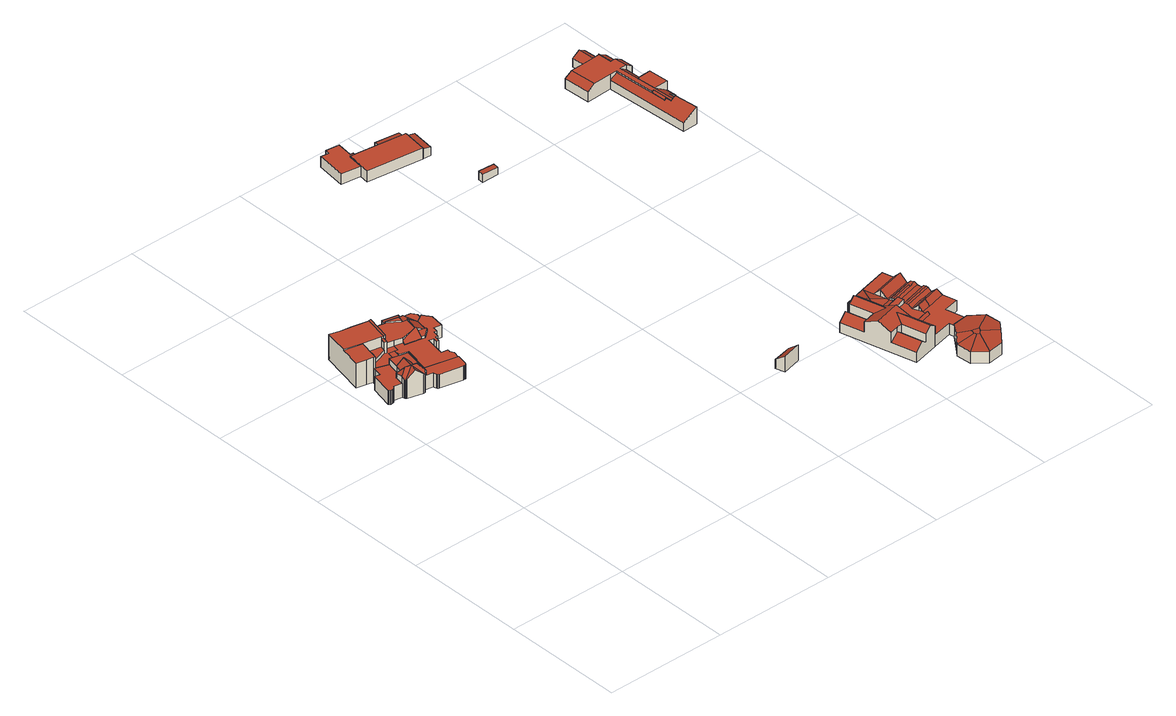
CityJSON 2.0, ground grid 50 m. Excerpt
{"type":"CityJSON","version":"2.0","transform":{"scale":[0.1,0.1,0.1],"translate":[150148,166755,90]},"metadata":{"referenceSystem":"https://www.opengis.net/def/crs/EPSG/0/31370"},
"CityObjects":{
"building1":{"type":"Building","attributes":{"name":"BUILDING","measuredHeight":11.15,"class":"1"},"geometry":[{"type":"MultiSurface","lod":"2","boundaries":[[[0,1,2,3,4,5]],[[6,7,8,9,10,11,12]],[[13,14,15,16,17,18,19,20,21,22,23,24,25,26,27,28,29,30,31]],[[32,33,7,6,34,35]],[[36,37,38,39,40,41,42,43,44,45,46,47]],[[48,49,50,51,52,53,54,55]],[[56,57,58,59,60,61,62,63,64,8]],[[65,66,67,68,69,70]],[[71,65,72,73]],[[74,75,76,77,78,79,80]],[[5,72,65,0]],[[81,32,82,83,84,85,86,87,38,37,36,88,89,90,91,92,93,94,95,96,97,98,99,100,101,102,103,104,105,106]],[[107,108,109,110,111,112,113,114,115,116,117,118,119,120,121,122,123,124,125]],[[126,127,128,129,34,130,12]],[[131,48,55,132]],[[133,134,135,136]],[[137,138,139,36,47,140,141,142]],[[143,144,145,146,147]],[[148,149,150,151,152,153,73,72,5,4]],[[154,155,156,66,65]],[[65,70,157,158,159,160]],[[161,162,163,164,165,166,167,168]],[[0,65,160,1]],[[65,169,170,154]],[[171,172,173,174]],[[175,176,177,178,179,32]],[[180,181,182,183]],[[65,71,152,169]],[[184,185,186,187,188,189,190,191,192]],[[170,155,154]],[[89,88,139,138]],[[193,102,101,194]],[[195,105,104,196]],[[135,134,59,58]],[[197,15,188,187,198]],[[33,32,179,57]],[[38,87,9,64,63]],[[152,71,153]],[[32,35,82]],[[79,175,32,80]],[[41,40,171,174]],[[8,7,56]],[[44,43,167,190,189,14]],[[181,180,163,192,191,166]],[[11,10,86,85]],[[199,147,146,200]],[[201,1,160,202]],[[90,89,138,137]],[[142,141,149,148,109]],[[173,172,161,168]],[[6,12,130]],[[203,25,24,204]],[[46,45,13,151,150]],[[205,16,15,197]],[[206,117,116,207]],[[208,60,59,209]],[[34,6,130]],[[210,67,66,211]],[[88,36,139]],[[141,140,46,150,149]],[[58,57,179,178]],[[212,157,70,69,213]],[[7,33,57,56]],[[15,14,189,188]],[[213,69,68,214]],[[215,124,123,216]],[[217,28,27,218]],[[219,96,95,220]],[[47,46,140]],[[221,76,75,222]],[[223,113,112,2,1,201]],[[224,26,25,203]],[[225,50,49,226]],[[112,111,3,2]],[[14,13,45,44]],[[30,29,170,169]],[[136,135,58,178,177,144]],[[227,94,93,228]],[[229,120,119,230]],[[231,20,19,232]],[[233,21,20,231]],[[202,160,159,234]],[[235,114,113,223]],[[39,38,63,62]],[[184,192,163,162]],[[53,52,185,184]],[[236,51,50,225]],[[85,84,127,126,11]],[[237,158,157,212]],[[40,39,62,132,55,171]],[[9,87,86,10]],[[238,100,99,239]],[[234,159,158,237]],[[240,74,81,106,241]],[[204,24,23,242]],[[243,97,96,219]],[[230,119,118,244]],[[32,81,74,80]],[[245,186,185,52,51,236]],[[131,132,62,61]],[[220,95,94,227]],[[71,73,153]],[[246,22,21,233]],[[54,53,184,162,161,172]],[[211,66,156,247]],[[244,118,117,206]],[[209,59,134,133,143,147,199]],[[207,116,115,248]],[[182,181,166,165]],[[249,17,16,205]],[[109,108,90,137,142]],[[111,110,4,3]],[[228,93,92,250]],[[110,109,148,4]],[[43,42,168,167]],[[251,122,121,252]],[[252,121,120,229]],[[194,101,100,238]],[[145,144,177,176]],[[12,11,126]],[[55,54,172,171]],[[35,34,129]],[[253,77,76,221]],[[248,115,114,235]],[[254,103,102,193]],[[191,190,167,166]],[[83,82,35,129,128]],[[250,92,91,107,125,255]],[[256,98,97,243]],[[257,78,77,253]],[[29,28,155,170]],[[239,99,98,256]],[[180,183,164,163]],[[232,19,18,258]],[[183,182,165,164]],[[108,107,91,90]],[[214,68,67,210]],[[218,27,26,224]],[[13,31,152,151]],[[198,187,186,245]],[[241,106,105,195]],[[255,125,124,215]],[[8,64,9]],[[222,75,74,240]],[[242,23,22,246]],[[259,176,175,79,260]],[[133,136,144,143]],[[200,146,145,176,259]],[[31,30,169,152]],[[226,49,48,131,61,60,208]],[[260,79,78,257]],[[196,104,103,254]],[[247,156,155,28,217]],[[42,41,174,173,168]],[[84,83,128,127]],[[216,123,122,251]],[[258,18,17,249]],[[231,232,258,249,205,197,198,245,236,225,226,208,209,199,200,259,260,257,253,221,222,240,241,195,196,254,193,194,238,239,256,243,219,220,227,228,250,255,215,216,251,252,229,230,244,206,207,248,235,223,201,202,234,237,212,213,214,210,211,247,217,218,224,203,204,242,246,233]]],"semantics":{"surfaces":[{"type":"RoofSurface"},{"type":"WallSurface"},{"type":"GroundSurface"}],"values":[0,0,0,0,0,0,0,0,0,0,0,0,0,0,0,0,0,0,0,0,0,0,0,0,0,0,0,0,0,0,1,1,1,1,1,1,1,1,1,1,1,1,1,1,1,1,1,1,1,1,1,1,1,1,1,1,1,1,1,1,1,1,1,1,1,1,1,1,1,1,1,1,1,1,1,1,1,1,1,1,1,1,1,1,1,1,1,1,1,1,1,1,1,1,1,1,1,1,1,1,1,1,1,1,1,1,1,1,1,1,1,1,1,1,1,1,1,1,1,1,1,1,1,1,1,1,1,1,1,1,1,1,1,1,1,1,1,1,1,1,1,1,1,1,1,1,1,1,1,1,1,1,1,1,1,1,1,2]}}]},
"building2":{"type":"Building","attributes":{"name":"BUILDING","measuredHeight":6.66,"class":"1"},"geometry":[{"type":"MultiSurface","lod":"2","boundaries":[[[261,262,263,264]],[[265,261,264,266]],[[267,262,261,265]],[[266,264,263,268]],[[268,263,262,267]],[[266,268,267,265]]],"semantics":{"surfaces":[{"type":"RoofSurface"},{"type":"WallSurface"},{"type":"GroundSurface"}],"values":[0,1,1,1,1,2]}}]},
"building3":{"type":"Building","attributes":{"name":"BUILDING","measuredHeight":4.77,"class":"1"},"geometry":[{"type":"MultiSurface","lod":"2","boundaries":[[[269,270,271,272,273,274,275,276,277,278]],[[279,280,281,282,283,284,285,286,287,288]],[[289,290,291,292]],[[293,294,295,296]],[[297,293,278,277,298]],[[274,273,279,288]],[[299,283,282,300]],[[301,276,275,287,302]],[[303,292,291,304]],[[305,286,285,306]],[[275,274,288,287]],[[307,290,289,308]],[[306,285,284,309]],[[302,287,286,305]],[[309,284,283,299]],[[310,295,294,311]],[[272,271,289,292]],[[300,282,281,312]],[[311,294,293,297]],[[298,277,276,301]],[[313,270,269,296,314]],[[308,289,271,270,313]],[[312,281,280,315]],[[269,278,293,296]],[[315,280,279,316]],[[316,279,273,272,292,303]],[[304,291,290,307]],[[314,296,295,310]],[[298,301,302,305,306,309,299,300,312,315,316,303,304,307,308,313,314,310,311,297]]],"semantics":{"surfaces":[{"type":"RoofSurface"},{"type":"WallSurface"},{"type":"GroundSurface"}],"values":[0,0,0,0,1,1,1,1,1,1,1,1,1,1,1,1,1,1,1,1,1,1,1,1,1,1,1,1,2]}}]},
"building4":{"type":"Building","attributes":{"name":"BUILDING","measuredHeight":11.21,"class":"1"},"geometry":[{"type":"MultiSurface","lod":"2","boundaries":[[[317,318,319,320,321,322,323]],[[324,325,326,327,328,329,330,331,332,333,334,335,336]],[[337,338,339,340,341,342]],[[343,344,345,346,347,348]],[[349,350,351,352,353]],[[354,355,356,357,358]],[[359,360,361,362]],[[363,352,351,364]],[[365,366,367,368]],[[369,370,371,372,373]],[[374,357,375,376,377,378,379,380]],[[381,382,383,384]],[[385,386,387,388,389,390,391]],[[325,392,393,394]],[[395,396,345,344,397,398,399]],[[360,377,400,401,361]],[[402,403,404,405]],[[391,406,407,408,318,317,385]],[[369,409,410,370]],[[411,355,354]],[[412,413,348,347]],[[345,396,414,415,416,346]],[[417,418,387,386,419]],[[420,421,422,423,424,425,426]],[[383,382,427,428]],[[377,372,371,400]],[[429,430,397,344,343]],[[339,431,432,340]],[[433,324,336,434]],[[346,416,412,347]],[[368,363,364,365]],[[413,435,429,343,348]],[[341,340,432,431,436,433,434,437]],[[438,402,405,439]],[[394,393,328,327]],[[411,367,366,440]],[[350,349,359,362,361,401]],[[337,409,369,373,441,442,443,444,392,325,324,445,436,338]],[[318,408,446,319]],[[367,411,354,358,363,447]],[[352,363,358,357,374]],[[431,339,338,436]],[[418,448,388,387]],[[434,336,335,437]],[[337,342,410,409]],[[449,450,451,452,453,454]],[[447,363,368]],[[424,423,449,454]],[[326,325,394]],[[392,444,451,385,317]],[[380,349,353,352,374]],[[367,447,368]],[[372,421,420,373]],[[446,408,381,384]],[[455,397,430,456]],[[388,448,438,439]],[[426,425,453,442,441]],[[457,332,399,398,458]],[[444,443,452,451]],[[332,331,395,399]],[[390,389,405,404]],[[459,428,427,406,391,390,404,403,460]],[[420,426,441,373]],[[380,379,359,349]],[[322,328,393,323]],[[436,445,433]],[[461,413,412,462]],[[463,416,415,464]],[[408,407,382,381]],[[465,331,330,466]],[[467,355,411,440,468]],[[458,398,397,455]],[[357,356,417,419]],[[377,376,449,423,422]],[[329,328,322,321]],[[460,403,402,438,448,418,417,356,469]],[[468,440,366,365,364,351,350,401,400,371,370,410,342,341,437,335,334,470]],[[466,330,329,321,320,471]],[[472,435,413,461]],[[471,320,319,446,384,383,428,459]],[[462,412,416,463]],[[450,449,376,375]],[[327,326,394]],[[470,334,333,473]],[[317,323,393,392]],[[357,419,386,450,375]],[[372,377,422,421]],[[473,333,332,457]],[[453,452,443,442]],[[456,430,429,435,472]],[[464,415,414,396,395,331,465]],[[389,388,439,405]],[[406,427,382,407]],[[469,356,355,467]],[[445,324,433]],[[386,385,451,450]],[[379,378,377,360,359]],[[425,424,454,453]],[[471,459,460,469,467,468,470,473,457,458,455,456,472,461,462,463,464,465,466]]],"semantics":{"surfaces":[{"type":"RoofSurface"},{"type":"WallSurface"},{"type":"GroundSurface"}],"values":[0,0,0,0,0,0,0,0,0,0,0,0,0,0,0,0,0,0,0,0,0,0,0,0,0,0,0,0,0,0,0,0,0,0,0,0,0,0,0,0,0,0,0,0,0,0,1,1,1,1,1,1,1,1,1,1,1,1,1,1,1,1,1,1,1,1,1,1,1,1,1,1,1,1,1,1,1,1,1,1,1,1,1,1,1,1,1,1,1,1,1,1,1,1,1,1,1,1,2]}}]},
"building5":{"type":"Building","attributes":{"name":"BUILDING","measuredHeight":3.57,"class":"1"},"geometry":[{"type":"MultiSurface","lod":"2","boundaries":[[[474,475,476,477]],[[478,476,475,479]],[[480,477,476,478]],[[479,475,474,481]],[[481,474,477,480]],[[480,478,479,481]]],"semantics":{"surfaces":[{"type":"RoofSurface"},{"type":"WallSurface"},{"type":"GroundSurface"}],"values":[0,1,1,1,1,2]}}]},
"building6":{"type":"Building","attributes":{"name":"BUILDING","measuredHeight":7.26,"class":"1"},"geometry":[{"type":"MultiSurface","lod":"2","boundaries":[[[482,483,484,485]],[[486,487,488,489]],[[490,491,492,493,494,495,496,497,489,488,498,499,500,501,502,503,504,505]],[[494,493,506,507]],[[500,508,509,510,511,512,513,514,515,516,501]],[[517,518,519,520,521,522,523,524,499,525,526,527]],[[528,529,530,504,531,532,533]],[[534,503,502,535,536]],[[537,538,482,485,539]],[[540,541,542,514,513]],[[543,533,532,544]],[[540,513,512]],[[492,491,485,484]],[[489,497,486]],[[545,507,506,546]],[[499,524,500]],[[497,496,518,517,486]],[[498,488,526,525]],[[547,521,520,548]],[[549,484,483,550]],[[514,542,515]],[[551,536,535,552]],[[553,519,495,494,507,545]],[[554,511,510,555]],[[556,508,523,522,521,547]],[[504,530,505]],[[503,534,532,531]],[[544,532,534,536,551]],[[488,487,527,526]],[[487,486,517,527]],[[504,503,531]],[[524,523,508,500]],[[491,490,539,485]],[[502,501,516]],[[548,520,519,553]],[[557,516,515,558]],[[530,529,490,505]],[[499,498,525]],[[546,506,493,492,484,549]],[[559,537,528,533,543]],[[560,509,508,556]],[[558,515,542,541,561]],[[562,538,537,559]],[[552,535,502,516,557]],[[529,528,537,539,490]],[[561,541,540,512,511,554]],[[550,483,482,538,562]],[[555,510,509,560]],[[496,495,519,518]],[[546,549,550,562,559,543,544,551,552,557,558,561,554,555,560,556,547,548,553,545]]],"semantics":{"surfaces":[{"type":"RoofSurface"},{"type":"WallSurface"},{"type":"GroundSurface"}],"values":[0,0,0,0,0,0,0,0,0,0,1,1,1,1,1,1,1,1,1,1,1,1,1,1,1,1,1,1,1,1,1,1,1,1,1,1,1,1,1,1,1,1,1,1,1,1,1,1,1,2]}}]}
},
"vertices":[
[158,1219,152],[174,1197,127],[179,1196,121],[183,1213,122],[179,1214,126],[184,1232,126],[325,1406,119],[323,1409,120],[300,1406,115],[254,1398,104],[251,1384,96],[317,1370,97],[320,1382,104],[131,1330,98],[81,1347,98],[73,1349,98],[72,1342,98],[76,1341,98],[69,1307,98],[48,1312,99],[25,1218,100],[26,1217,100],[31,1214,100],[33,1213,100],[40,1213,100],[46,1214,99],[47,1215,99],[55,1224,99],[88,1217,99],[95,1254,99],[110,1250,99],[120,1280,98],[376,1457,93],[336,1466,120],[350,1401,104],[362,1398,97],[202,1382,93],[216,1379,93],[222,1405,93],[188,1413,92],[181,1414,92],[176,1392,92],[167,1395,92],[86,1368,92],[81,1347,92],[131,1330,92],[163,1323,93],[178,1387,92],[204,1515,148],[139,1528,148],[93,1537,148],[50,1549,148],[27,1449,148],[100,1432,148],[172,1417,148],[181,1414,148],[323,1409,115],[336,1466,114],[316,1470,114],[269,1501,114],[219,1512,114],[211,1513,114],[188,1413,115],[222,1405,115],[254,1398,115],[136,1223,151],[91,1205,114],[92,1204,115],[94,1202,117],[97,1200,121],[129,1192,151],[147,1274,151],[165,1236,126],[172,1268,125],[410,1476,81],[415,1500,81],[402,1520,80],[376,1524,80],[353,1509,81],[352,1505,81],[376,1457,82],[410,1476,93],[362,1398,93],[361,1390,93],[330,1367,94],[317,1370,94],[251,1384,94],[254,1398,94],[197,1356,94],[235,1347,94],[210,1235,95],[340,1206,94],[347,1237,94],[340,1252,94],[341,1263,94],[314,1268,94],[329,1347,94],[347,1343,94],[344,1327,94],[355,1325,94],[360,1349,93],[372,1348,93],[377,1375,93],[389,1372,93],[392,1391,93],[423,1386,93],[432,1444,93],[340,1206,98],[210,1235,98],[186,1240,98],[179,1214,99],[183,1213,99],[179,1196,100],[209,1191,100],[212,1180,100],[212,1177,100],[214,1174,100],[216,1172,100],[220,1170,100],[313,1151,100],[315,1151,100],[319,1151,100],[322,1151,100],[323,1152,100],[326,1155,100],[328,1160,100],[317,1370,104],[330,1367,104],[361,1390,104],[362,1398,104],[325,1406,105],[211,1513,152],[188,1413,152],[269,1504,119],[269,1501,119],[316,1470,119],[321,1492,119],[210,1235,89],[235,1347,90],[197,1356,91],[163,1323,91],[203,1314,90],[186,1240,90],[269,1504,109],[321,1492,109],[336,1507,109],[337,1512,109],[274,1526,109],[186,1240,125],[203,1314,123],[163,1323,123],[131,1330,123],[120,1280,125],[147,1274,125],[113,1228,152],[88,1217,129],[90,1210,120],[158,1184,123],[162,1185,120],[166,1186,116],[169,1188,114],[172,1417,106],[100,1432,106],[97,1416,106],[112,1412,106],[104,1376,106],[88,1380,105],[86,1368,105],[167,1395,106],[110,1250,122],[95,1254,122],[181,1414,141],[172,1417,140],[167,1395,140],[176,1392,140],[352,1505,105],[336,1507,105],[321,1492,105],[316,1470,105],[336,1466,105],[97,1416,92],[88,1380,95],[104,1376,94],[112,1412,91],[100,1432,146],[27,1449,145],[8,1363,145],[49,1354,145],[73,1349,146],[81,1347,146],[86,1368,146],[88,1380,146],[97,1416,146],[377,1375,41],[372,1348,41],[423,1386,41],[392,1391,41],[73,1349,41],[49,1354,41],[274,1526,41],[337,1512,41],[174,1197,41],[169,1188,41],[46,1214,41],[40,1213,41],[72,1342,41],[216,1172,41],[214,1174,41],[219,1512,41],[269,1501,41],[92,1204,41],[91,1205,41],[158,1184,41],[97,1200,41],[94,1202,41],[326,1155,41],[323,1152,41],[88,1217,41],[55,1224,41],[329,1347,41],[314,1268,41],[402,1520,41],[415,1500,41],[209,1191,41],[47,1215,41],[93,1537,41],[139,1528,41],[341,1263,41],[340,1252,41],[315,1151,41],[313,1151,41],[25,1218,41],[48,1312,41],[26,1217,41],[166,1186,41],[212,1180,41],[50,1549,41],[162,1185,41],[360,1349,41],[355,1325,41],[410,1476,41],[432,1444,41],[33,1213,41],[347,1343,41],[220,1170,41],[8,1363,41],[31,1214,41],[90,1210,41],[212,1177,41],[76,1341,41],[347,1237,41],[322,1151,41],[319,1151,41],[376,1524,41],[389,1372,41],[328,1160,41],[344,1327,41],[353,1509,41],[69,1307,41],[336,1507,41],[352,1505,41],
[1138,472,90],[1148,433,119],[1227,453,119],[1217,492,89],[1138,472,53],[1217,492,53],[1148,433,53],[1227,453,53],
[1093,2304,81],[1094,2309,81],[1085,2310,81],[986,2323,81],[884,2336,81],[863,2339,81],[854,2274,81],[849,2236,81],[1080,2206,81],[1080,2207,81],[884,2336,77],[886,2349,77],[874,2350,77],[882,2416,77],[826,2423,77],[823,2404,77],[790,2408,77],[774,2285,77],[854,2274,77],[863,2339,77],[1085,2310,74],[1089,2340,69],[990,2353,69],[986,2323,74],[1080,2207,76],[1114,2204,69],[1127,2300,69],[1093,2304,76],[1080,2207,34],[1080,2206,34],[826,2423,34],[882,2416,34],[849,2236,34],[854,2274,34],[986,2323,34],[990,2353,34],[774,2285,34],[790,2408,34],[1089,2340,34],[1085,2310,34],[823,2404,34],[1127,2300,34],[1114,2204,34],[874,2350,34],[1094,2309,34],[1093,2304,34],[886,2349,34],[884,2336,34],
[1606,298,139],[1569,331,157],[1604,194,157],[1629,200,140],[1631,200,139],[1610,279,139],[1608,288,139],[1691,330,100],[1693,321,99],[1696,311,99],[1698,302,100],[1610,279,100],[1631,200,100],[1712,220,99],[1718,199,99],[1778,210,98],[1759,288,98],[1824,304,97],[1809,360,97],[1732,341,99],[1677,387,106],[1680,376,95],[1731,390,96],[1758,396,95],[1798,405,94],[1794,417,106],[1752,105,112],[1760,119,111],[1732,129,109],[1726,108,110],[1733,100,111],[1740,95,111],[1660,456,106],[1776,485,106],[1774,496,94],[1657,467,94],[1658,462,99],[1597,503,110],[1539,546,95],[1548,505,95],[1570,437,95],[1597,501,110],[1662,447,108],[1664,439,106],[1755,462,106],[1752,470,108],[1655,473,94],[1772,501,93],[1765,528,121],[1758,556,93],[1642,526,94],[1649,499,121],[1673,404,105],[1790,434,106],[1788,442,97],[1670,413,97],[1672,407,103],[1658,462,95],[1578,408,100],[1585,410,100],[1666,431,98],[1664,439,97],[1662,447,97],[1660,456,96],[1552,288,102],[1528,281,121],[1553,180,121],[1577,187,102],[1590,355,165],[1578,408,138],[1558,373,157],[1523,396,138],[1499,390,138],[1467,382,138],[1481,327,165],[1606,298,99],[1608,288,109],[1696,311,109],[1718,199,105],[1682,151,111],[1838,170,102],[1786,211,101],[1778,210,101],[1783,461,99],[1780,472,109],[1475,487,121],[1442,479,96],[1467,382,96],[1499,390,121],[1494,273,139],[1528,281,139],[1552,288,139],[1675,395,108],[1792,425,108],[1629,569,95],[1653,44,102],[1704,3,102],[1666,131,102],[1662,126,102],[1647,107,102],[1548,505,141],[1526,500,157],[1570,437,138],[1672,407,120],[1670,413,120],[1666,431,120],[1585,410,118],[1596,368,118],[1608,372,118],[1604,389,118],[1494,273,96],[1520,172,96],[1815,70,105],[1845,107,101],[1733,382,96],[1760,389,95],[1687,348,118],[1728,359,118],[1768,12,101],[1681,371,95],[1803,383,113],[1498,493,103],[1523,396,103],[1747,600,93],[1604,389,103],[1608,372,102],[1612,359,102],[1590,355,100],[1687,348,97],[1577,187,139],[1649,499,94],[1498,493,138],[1585,410,114],[1578,408,114],[1590,355,113],[1612,359,114],[1608,372,114],[1596,368,113],[1838,170,53],[1845,107,53],[1778,210,53],[1786,211,53],[1520,172,53],[1442,479,53],[1704,3,53],[1653,44,53],[1647,107,53],[1662,126,53],[1718,199,53],[1712,220,53],[1539,546,53],[1747,600,53],[1548,505,53],[1824,304,53],[1629,200,53],[1768,12,53],[1759,288,53],
[1154,1982,54],[1222,1981,51],[1223,2002,53],[1154,2004,56],[1223,2002,20],[1222,1981,20],[1154,2004,20],[1154,1982,20],
[1883,2296,56],[1851,2294,38],[1855,2222,37],[1887,2224,56],[1901,1944,57],[1904,1882,58],[1912,1883,63],[1909,1944,63],[1910,2225,62],[1887,2224,62],[1855,2222,62],[1779,2219,62],[1785,2109,62],[1862,2113,62],[1891,2114,62],[1901,1944,62],[1914,1861,62],[1917,1861,62],[1924,1862,62],[1910,2115,62],[1938,2117,62],[1935,2169,62],[1917,2169,62],[1913,2168,62],[1749,2218,43],[1754,2108,43],[1934,1862,55],[1962,1864,36],[1962,1920,34],[1988,1919,17],[1986,1960,17],[1926,1957,56],[1921,2040,56],[1942,2041,43],[1938,2117,43],[1901,1944,55],[1891,2114,55],[1862,2113,38],[1880,1760,38],[1942,1762,73],[1939,1802,73],[1934,1862,72],[1924,1862,66],[1914,1861,60],[1912,1883,60],[1904,1882,55],[1913,2225,62],[1910,2225,64],[1913,2168,65],[1935,2169,51],[1946,2170,45],[1942,2226,45],[1946,2170,55],[1967,2119,44],[1964,2172,44],[1913,2225,41],[1910,2298,41],[1910,2225,43],[1986,1960,56],[1981,2043,56],[1942,2041,56],[1942,2226,1],[1946,2170,1],[1754,2108,1],[1749,2218,1],[1942,1762,1],[1880,1760,1],[1855,2222,1],[1851,2294,1],[1964,2172,1],[1967,2119,1],[1862,2113,1],[1988,1919,1],[1962,1920,1],[1934,1862,1],[1938,2117,1],[1942,2041,1],[1913,2225,1],[1962,1864,1],[1981,2043,1],[1910,2298,1]
]}
